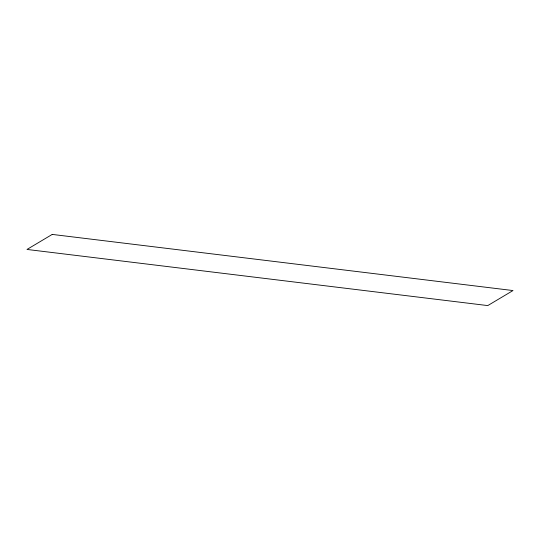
<?xml version="1.0" encoding="UTF-8"?>
<svg xmlns="http://www.w3.org/2000/svg" width="540" height="540" viewBox="0 0 540 540"><rect width="100%" height="100%" fill="white"/><g stroke="black" fill="none" stroke-linecap="round" stroke-linejoin="round"><path stroke-width="0.81" d="M52.231 234.414L27 249.446L487.769 305.586L513 290.554L52.231 234.414"/></g></svg>
